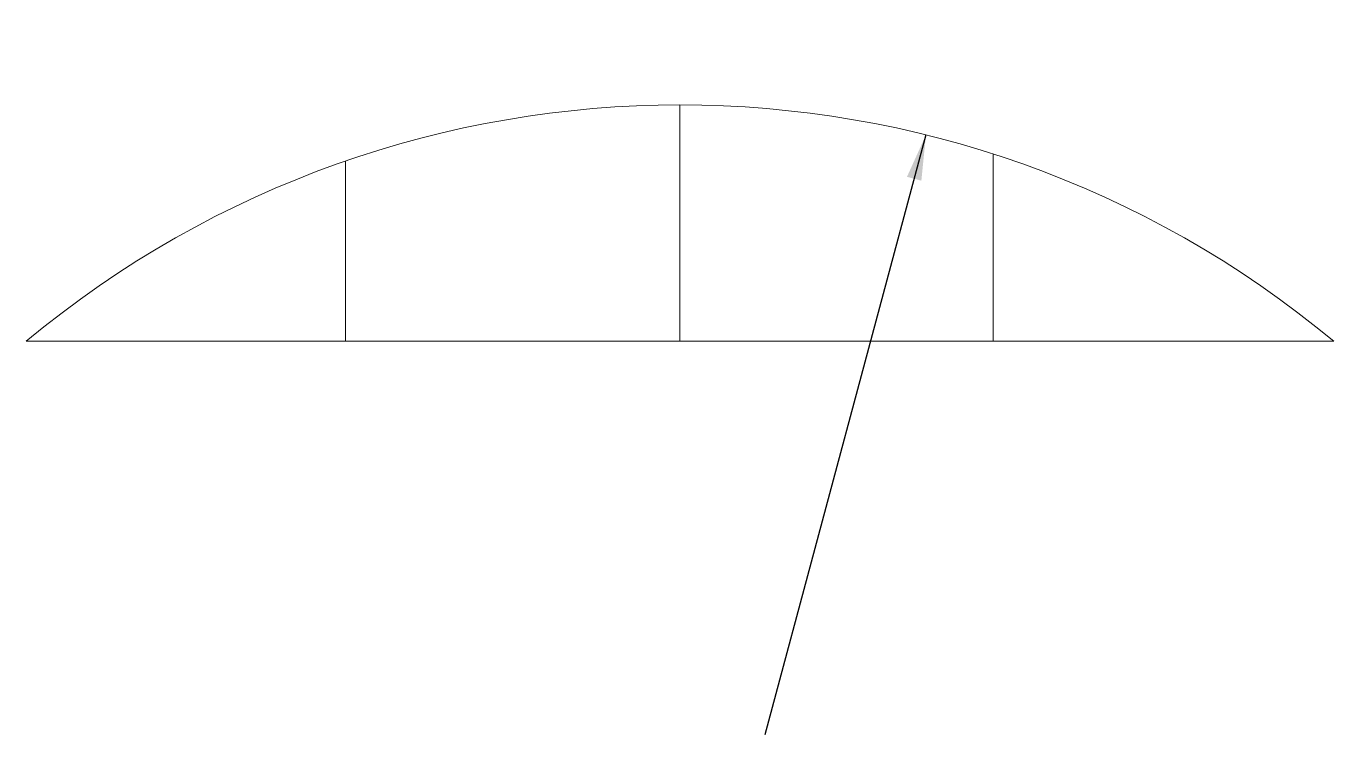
# Model space of a CAD drawing. Header units: millimetres. Extents: x 2798 to 2899, y 1777 to 1832.
import ezdxf

# ---------------------------------------------------------------- set-up
doc = ezdxf.new("R2010")
doc.units = ezdxf.units.MM
doc.layers.add('VMS Kontura', color=7, linetype='Continuous', lineweight=9)
doc.styles.get("Standard").update_dxf_attribs({"font": 'arial.ttf'})
doc.dimstyles.new('AM_ISO$7', dxfattribs={"dimtxt": 3.5, "dimasz": 3.5, "dimexe": 1, "dimexo": 1, "dimgap": 1.5, "dimtad": 1, "dimdsep": 46, "dimtxsty": 'Standard', "dimcen": 0, "dimclrd": 256, "dimclre": 256, "dimclrt": 2, "dimadec": 0, "dimazin": 2, "dimtp": 0.1, "dimtm": 0.1, "dimtfac": 0.71, "dimtdec": 3, "dimtmove": 0, "dimatfit": 3, "dimfxl": 1, "dimlwd": -1, "dimlwe": -1, "dimarcsym": 1})

# ---------------------------------------------------------------- blocks, each defined once
blk = doc.blocks.new('Strelice_4G')
at = {"layer": 'VMS Kontura', "color": 0, "ltscale": 50}
for p, q in [((0, 18.25), (0, 0)), ((24.17, 14.46), (24.17, 0)), ((-25.82, 13.91), (-25.82, 0)), ((-50.48, 0), (50.48, 0))]:
    blk.add_line(p, q, dxfattribs=at)
at = {"layer": 'VMS Kontura', "color": 1, "ltscale": 1000}
blk.add_arc((0, -60.69), 78.94, 50.2492, 129.7508, dxfattribs=at)
at = {"flags": 4}
for tag, p, rotation in [('P3', (1, 26.43), 90), ('P2', (-25.03, 20.8), 90), ('P4', (25.62, 20.8), 90), ('P5', (50.12, 7.32), 90), ('P1', (-52.23, 6.37), 90), ('H1', (-24.52, -12.93), 90), ('H2', (1.45, -13.46), 90), ('H3', (25.91, -13.46), 90), ('R', (4.37, -26.55), 74.1686)]:
    blk.add_attdef(tag, p, '', height=2.5, rotation=rotation, dxfattribs=at)
blk.add_leader([(18.99, 15.93), (6.54, -30.37)], dimstyle='AM_ISO$7')

msp = doc.modelspace()

# ---------------------------------------------------------------- block references
msp.add_blockref('Strelice_4G', (2848.82, 1807.71))

doc.saveas('drawing.dxf')
